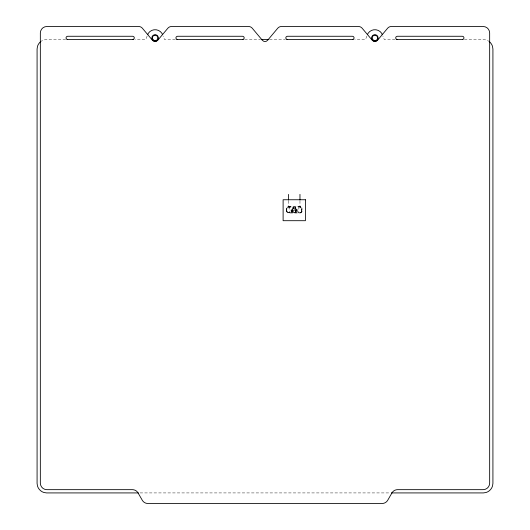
<?xml version="1.0" encoding="UTF-8"?>
<svg xmlns="http://www.w3.org/2000/svg" width="530" height="530" viewBox="0 0 530 530"><rect width="100%" height="100%" fill="white"/><g stroke="black" fill="none" stroke-linecap="round" stroke-linejoin="round"><path stroke-width="0.4" stroke-dasharray="2.65 1.99" d="M300.384 212.616L288.903 212.689C286.372 212.815 286.405 209.403 287.088 207.74M301.656 211.304L301.683 208.568A1.762 1.762 0 0 0 299.861 206.905L288.698 206.905A1.762 1.762 0 0 0 286.836 208.555L286.856 211.212M293.54 208.76C290.97 210.662 292.885 204.176 293.587 208.588M296.25 208.707C293.282 209.906 296.502 205.183 296.27 208.588M301.669 211.238L301.722 208.555M301.676 211.139L301.563 211.629M286.836 208.555L287.293 207.462L288.525 206.899L287.094 207.727M147.128 36.1L145.71 39.525L134.971 39.525M289.731 212.55L288.572 212.656M366.906 36.1L365.488 39.525L354.736 39.525M301.537 211.702L300.835 212.457M300.477 212.596L301.033 212.325L300.146 212.649M288.313 206.594L300.225 206.587M65.594 39.525L46.594 39.525L43.818 39.962A9.812 9.812 0 0 0 41.082 41.36M175.264 39.525L164.512 39.525L163.094 36.1M244.734 39.525L260.449 39.525M269.551 39.525L285.266 39.525M395.029 39.525L384.29 39.525L382.872 36.1M464.406 39.525L483.406 39.525L486.182 39.962A9.812 9.812 0 0 1 488.918 41.36M288.704 206.945L289.731 207.044M289.731 207.111L290.546 207.111M292.653 210.059L291.917 209.734M295.906 210.059L296.641 209.734M292.653 212.013L291.917 212.338M295.906 212.013L296.641 212.338M140.079 492.92L389.921 492.92M288.698 206.905L290.553 206.905M299.834 206.945L300.172 206.952M301 207.23L300.04 206.899L301.007 207.237M286.863 211.218L287.664 212.398L288.903 212.689A1.875 1.875 0 0 1 286.836 211.026M286.518 211.145L286.511 211.053A2.2 2.2 0 0 0 288.923 213.02L300.066 213.02A1.981 1.981 0 0 0 302.047 211.039L302.047 208.548A2.087 2.087 0 0 0 299.861 206.574M299.967 200.87L299.967 209.807M298.827 206.574L298.827 213.02M296.886 209.734L296.886 212.338M296.005 210.059L296.005 212.013M295.906 209.734L295.906 212.338M295.747 209.734L295.747 212.338M295.581 207.495L295.581 208.794M295.164 207.495L295.164 208.794M295.091 207.495L295.091 208.794M293.468 207.495L293.468 208.794M293.388 207.495L293.388 208.794M292.977 207.495L292.977 208.794M292.812 209.734L292.812 212.338M292.653 209.734L292.653 212.338M292.553 210.059L292.553 212.013M291.672 209.734L291.672 212.338M289.731 206.574L289.731 213.02M288.592 200.89L288.592 209.794M286.511 211.039L286.511 208.542A2.087 2.087 0 0 1 288.698 206.574M301.722 211.039A1.656 1.656 0 0 1 300.066 212.689M290.983 209.993C291.215 217.949 295.892 206.952 290.983 209.993M295.541 209.993C295.607 217.83 300.636 207.144 295.541 209.993M302.04 211.218L301.967 211.583L302.04 211.218M295.183 209.993L293.375 211.039L295.183 212.079L295.183 209.993M295.508 207.495L293.05 207.495L293.05 208.794L295.508 208.794L295.508 207.495M296.787 209.734L291.772 209.734L291.772 212.338L296.787 212.338L296.787 209.734"/><path stroke-width="0.79" d="M147.698 34.735L148.261 33.364A8.235 8.235 0 0 1 161.961 33.364L162.524 34.735M367.475 34.735L368.039 33.364A8.235 8.235 0 0 1 381.739 33.364L382.302 34.735M132.725 39.525L133.878 39.048L134.355 37.895L133.878 36.742L132.725 36.265L67.608 36.265L66.455 36.742L65.978 37.895L66.455 39.048L67.608 39.525M242.614 39.525L243.767 39.048L244.244 37.895L243.767 36.742L242.614 36.265L177.497 36.265L176.344 36.742L175.867 37.895L176.344 39.048L177.497 39.525M352.503 39.525L353.656 39.048L354.133 37.895L353.656 36.742L352.503 36.265L287.386 36.265L286.233 36.742L285.756 37.895L286.233 39.048L287.386 39.525M462.392 39.525L463.545 39.048L464.022 37.895L463.545 36.742L462.392 36.265L397.275 36.265L396.122 36.742L395.645 37.895L396.122 39.048L397.275 39.525M67.244 39.525L133.322 39.525M176.914 39.525L243.084 39.525M261.277 39.525L268.723 39.525M286.915 39.525L353.086 39.525M396.678 39.525L462.756 39.525M138.423 492.92L46.594 492.92L43.818 492.476A9.812 9.812 0 0 1 37.524 486.182L37.08 483.406L37.08 49.038L37.524 46.262A9.812 9.812 0 0 1 40.485 41.83M391.577 492.92L483.406 492.92L486.182 492.476A9.812 9.812 0 0 0 492.476 486.182L492.92 483.406L492.92 49.038L492.476 46.262A9.812 9.812 0 0 0 489.515 41.83M299.967 194.371L299.967 200.055M288.592 194.411L288.592 200.082M391.948 492.92L387.721 500.247A6.512 6.512 0 0 1 382.077 503.5L147.923 503.5A6.512 6.512 0 0 1 142.278 500.247L138.052 492.92A6.512 6.512 0 0 0 132.414 489.66L46.852 489.66A6.512 6.512 0 0 1 40.34 483.148L40.34 33.012A6.512 6.512 0 0 1 46.852 26.5L138.641 26.5A4.883 4.883 0 0 1 142.384 28.242L152.614 40.439L154.177 41.466L156.045 41.466L157.602 40.439L167.838 28.242A4.883 4.883 0 0 1 171.581 26.5L248.53 26.5A4.883 4.883 0 0 1 252.273 28.242L262.502 40.439L264.066 41.466L265.934 41.466L267.491 40.439L277.727 28.242A4.883 4.883 0 0 1 281.47 26.5L358.419 26.5A4.883 4.883 0 0 1 362.162 28.242L372.398 40.439L373.955 41.466L375.823 41.466L377.386 40.439L387.615 28.242A4.883 4.883 0 0 1 391.359 26.5L483.148 26.5A6.512 6.512 0 0 1 489.66 33.012L489.66 483.148A6.512 6.512 0 0 1 483.148 489.66L397.586 489.66A6.512 6.512 0 0 0 391.948 492.92M305.406 199.744L283.113 199.744L283.113 220.699L305.406 220.699L305.406 199.744M152.965 40.386A3.253 3.253 0 0 0 158.304 38.577A3.253 3.253 0 0 0 154.064 34.854A3.253 3.253 0 0 0 152.965 40.386M153.309 39.995A2.729 2.729 0 0 0 157.788 38.471A2.729 2.729 0 0 0 154.237 35.358A2.729 2.729 0 0 0 153.309 39.995M372.742 40.386A3.253 3.253 0 0 0 378.082 38.577A3.253 3.253 0 0 0 373.842 34.854A3.253 3.253 0 0 0 372.742 40.386M373.087 39.995A2.729 2.729 0 0 0 377.565 38.471A2.729 2.729 0 0 0 374.014 35.358A2.729 2.729 0 0 0 373.087 39.995"/></g></svg>
